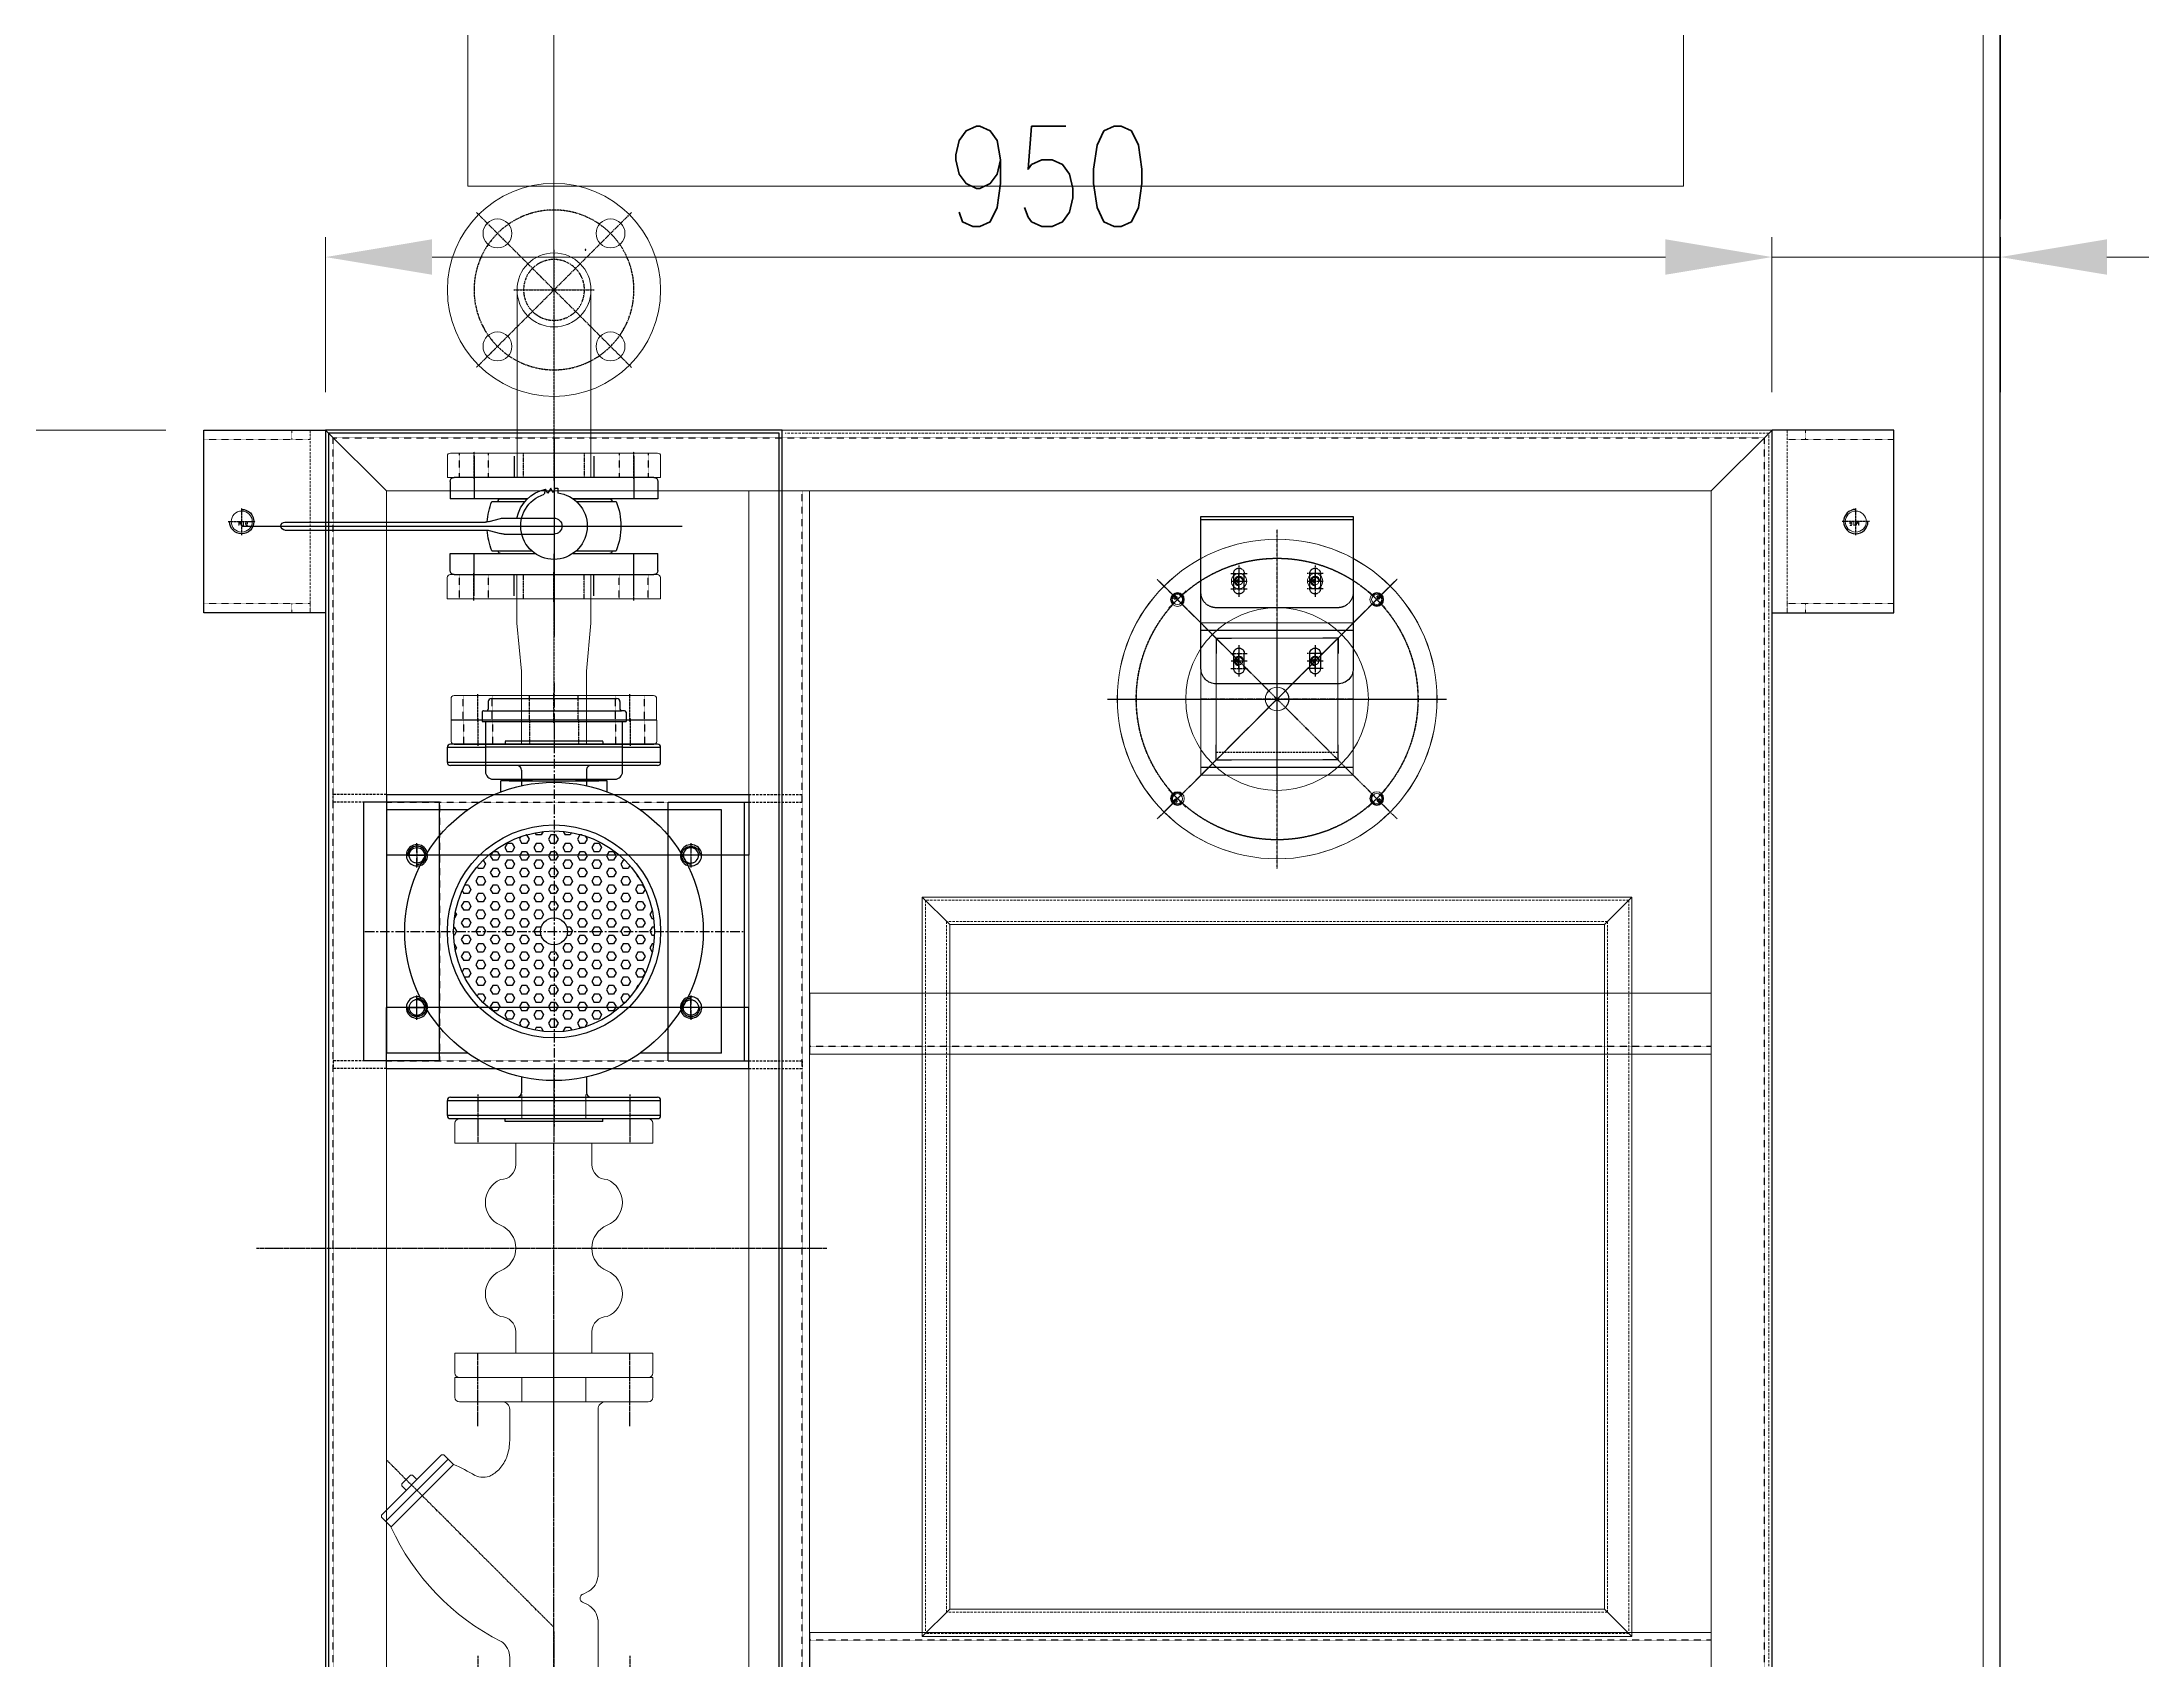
# Model space of a CAD drawing. Header units: millimetres. Extents: x -32759 to 129432, y 390 to 54305.
# Drawn here: x 9178 to 10557, y 27334 to 28397 of the extents above; entities that cross this region are included whole.
import ezdxf

# ---------------------------------------------------------------- set-up
doc = ezdxf.new("R2010")
doc.units = ezdxf.units.MM
for name, pattern in [('AM_ISO09W050', [22.5, 12, -1.5, 3, -1.5, 3, -1.5]), ('CENTER', [2, 1.25, -0.25, 0.25, -0.25]), ('CENTER2', [28.575, 19.05, -3.175, 3.175, -3.175]), ('DASHED', [19.05, 12.7, -6.35]), ('HIDDEN', [0.375, 0.25, -0.125]), ('HIDDEN2', [4.7625, 3.175, -1.5875]), ('PHANTOM', [2.5, 1.25, -0.25, 0.25, -0.25, 0.25, -0.25])]:
    doc.linetypes.add(name, pattern=pattern)
for name, color, linetype in [('01j', 243, 'Continuous'), ('06', 221, 'Continuous'), ('08a', 11, 'Continuous'), ('1', 20, 'Continuous'), ('11', 62, 'Continuous'), ('2', 2, 'DASHED'), ('3', 5, 'Continuous'), ('4', 102, 'Continuous'), ('BOM-UDEF', 3, 'Continuous'), ('CENTER', 1, 'CENTER'), ('CL', 1, 'CENTER'), ('FL', 3, 'Continuous'), ('HL', 2, 'HIDDEN'), ('PL', 5, 'PHANTOM'), ('가상', 6, 'AM_ISO09W050'), ('외형선', 3, 'Continuous')]:
    doc.layers.add(name, color=color, linetype=linetype)
for name, color, linetype, lineweight in [('02 숨은선', 2, 'HIDDEN', 15), ('02 실선', 2, 'Continuous', 25), ('03 중심선', 1, 'CENTER', 25), ('04 실선', 4, 'Continuous', 25), ('1111111', 1, 'Continuous', 25), ('2은선', 2, 'HIDDEN', 18), ('_BODY', 7, 'Continuous', 13)]:
    doc.layers.add(name, color=color, linetype=linetype, lineweight=lineweight)
doc.styles.add('ROAMNS', font='romans.shx', dxfattribs={"width": 0.8, "bigfont": 'whgtxt.shx'})
doc.styles.add('ROMANS', font='romans')
doc.styles.get("Standard").update_dxf_attribs({"font": 'arial.ttf'})
doc.styles.add('한글', font='romans.shx', dxfattribs={"height": 4, "bigfont": 'whgtxt.shx'})
doc.dimstyles.new('20 작은 한덕_도면칫수', dxfattribs={"dimscale": 20, "dimtxt": 3.3, "dimasz": 3.5, "dimexe": 0.65, "dimexo": 1.25, "dimgap": 1, "dimtad": 1, "dimdec": 0, "dimdsep": 46, "dimtxsty": 'ROAMNS', "dimcen": 0, "dimclrd": 7, "dimclre": 7, "dimclrt": 2, "dimadec": 0, "dimazin": 2, "dimtp": 0.1, "dimtm": 0.1, "dimtfac": 0.71, "dimtdec": 0, "dimtmove": 0, "dimatfit": 3, "dimfxl": 1, "dimlwd": -1, "dimlwe": -1, "dimarcsym": 1})

# ---------------------------------------------------------------- blocks, each defined once
blk = doc.blocks.new('asfsffsa')
at = {"ltscale": 0.5}
blk.add_line((419143.3, 273808.5), (421525.3, 273808.5), dxfattribs=at)
blk = doc.blocks.new('rtu43w')
at = {"layer": '08a'}
blk.add_blockref('asfsffsa', (-276000.5, -255207.5), dxfattribs=at)
blk = doc.blocks.new('vbn')
at = {"ltscale": 0.5}
blk.add_circle((491764.7, 300516.7), 5.05, dxfattribs=at)
at = {"layer": 'CL', "ltscale": 0.5}
for p, q in [((491764.7, 300523.7), (491764.7, 300509.7)), ((491757.7, 300516.7), (491771.7, 300516.7))]:
    blk.add_line(p, q, dxfattribs=at)
at = {"layer": 'FL', "color": 1, "ltscale": 0.5}
blk.add_arc((491764.7, 300516.7), 6, 270, 180, dxfattribs=at)
blk = doc.blocks.new('xcxc')
at = {"ltscale": 0.5}
for p, q in [((491810.8, 300503.8), (491760.8, 300503.8)), ((491760.8, 300333.8), (491760.8, 300503.8)), ((491810.8, 300503.8), (491810.8, 300333.8)), ((491810.8, 300333.8), (491760.8, 300333.8))]:
    blk.add_line(p, q, dxfattribs=at)
blk.add_blockref('vbn', (31.1, -47.9))
at = {"extrusion": (0, 0, -1), "zscale": -1, "rotation": 180}
blk.add_blockref('vbn', (-31.1, 600885.5), dxfattribs=at)
blk = doc.blocks.new('asdf')
at = {"ltscale": 0.5}
for p, q in [((500414.8, 300426.1), (500414.8, 300126.1)), ((501614.8, 300426.1), (500414.8, 300426.1)), ((500416.8, 300424.1), (500416.8, 300128.1)), ((501612.8, 300424.1), (500416.8, 300424.1)), ((501612.8, 300128.1), (501612.8, 300424.1)), ((501614.8, 300126.1), (501614.8, 300426.1)), ((500414.8, 300126.1), (501614.8, 300126.1)), ((500416.8, 300128.1), (501612.8, 300128.1))]:
    blk.add_line(p, q, dxfattribs=at)
blk = doc.blocks.new('A$C10E257C3')
blk.add_line((0, 6.3), (13.8, 6.3))
at = {"layer": '1'}
blk.add_line((6.9, 37.3), (6.9, 0), dxfattribs=at)
at = {"layer": '3'}
for p, q in [((0.1, 23.7), (0.5, 33.9)), ((0.5, 33.9), (1.2, 34.7)), ((13.3, 33.9), (0.5, 33.9)), ((12.6, 34.7), (1.2, 34.7)), ((13.3, 33.9), (12.6, 34.7)), ((13.7, 23.7), (13.3, 33.9)), ((0, 22.3), (0.1, 23.7)), ((0, 22.3), (0, 6.3)), ((13.7, 23.7), (0.1, 23.7)), ((13.8, 22.3), (13.7, 23.7)), ((13.8, 22.3), (13.8, 6.3))]:
    blk.add_line(p, q, dxfattribs=at)
at = {"layer": '4'}
for p, q in [((0.9, 23.7), (1.2, 34.7)), ((12.9, 23.7), (12.6, 34.7)), ((0.9, 23.7), (0, 22.3)), ((12.9, 23.7), (13.8, 22.3))]:
    blk.add_line(p, q, dxfattribs=at)
blk = doc.blocks.new('dfghdfghdgfhd')
at = {"color": 1, "linetype": 'CENTER'}
blk.add_line((52273.5, 4627.1), (52281.5, 4627.1), dxfattribs=at)
at = {"color": 2, "linetype": 'HIDDEN'}
for p, q in [((52276.5, 4634.1), (52278.5, 4634.1)), ((52276.5, 4620.1), (52278.5, 4620.1))]:
    blk.add_line(p, q, dxfattribs=at)
blk = doc.blocks.new('xcvbxcvbxcb')
blk.add_blockref('A$C10E257C3', (94741.2, -19939.6))
at = {"rotation": 90}
blk.add_blockref('dfghdfghdgfhd', (99375.2, -72211.7), dxfattribs=at)
at = {"layer": '02 실선', "xscale": -1, "rotation": 90}
blk.add_blockref('xcxc', (395837.5, 471802.6, 5491.4), dxfattribs=at)
at = {"layer": '02 실선', "rotation": 90}
blk.add_blockref('xcxc', (395837.5, -511969, 5491.4), dxfattribs=at)
at = {"layer": '04 실선'}
blk.add_blockref('asdf', (-405866.7, -320359.3), dxfattribs=at)
blk = doc.blocks.new('sdfgsdggfsdg')
at = {"ltscale": 0.5}
for p, q in [((75420.3, -16518.3), (75402.3, -16500.3)), ((75888.3, -16500.3), (75402.3, -16500.3)), ((75870.3, -16518.3), (75888.3, -16500.3)), ((75870.3, -16518.3), (75420.3, -16518.3)), ((75870.3, -16518.3), (75420.3, -16518.3))]:
    blk.add_line(p, q, dxfattribs=at)
at = {"color": 2, "linetype": 'HIDDEN2', "ltscale": 0.5}
for p, q in [((75886.3, -16502.3), (75404.3, -16502.3)), ((75872.3, -16516.3), (75418.3, -16516.3))]:
    blk.add_line(p, q, dxfattribs=at)
blk = doc.blocks.new('sdfgsdgsdfsdgsfsdg')
at = {"ltscale": 0.5}
for p, q in [((75420.3, -16483.3), (75402.3, -16465.3)), ((75402.3, -16931.3), (75402.3, -16465.3)), ((75420.3, -16483.3), (75420.3, -16913.3)), ((75420.3, -16913.3), (75420.3, -16483.3)), ((75420.3, -16913.3), (75402.3, -16931.3))]:
    blk.add_line(p, q, dxfattribs=at)
at = {"color": 2, "linetype": 'HIDDEN2', "ltscale": 0.5}
for p, q in [((75404.3, -16929.3), (75404.3, -16467.3)), ((75418.3, -16915.3), (75418.3, -16481.3))]:
    blk.add_line(p, q, dxfattribs=at)
blk = doc.blocks.new('xcbcxbxc')
at = {"ltscale": 0.5}
for p, q in [((494109.4, 300799.5), (494069.4, 300759.5)), ((495229.4, 300799.5), (494109.4, 300799.5)), ((495229.4, 300799.5), (495269.4, 300759.5)), ((494069.4, 300759.5), (495269.4, 300759.5))]:
    blk.add_line(p, q, dxfattribs=at)
at = {"layer": 'HL', "ltscale": 0.5}
blk.add_line((494074.4, 300764.5), (495264.4, 300764.5), dxfattribs=at)
blk = doc.blocks.new('SDFGSDFGFDGSDD')
at = {"ltscale": 0.5}
for p, q in [((502948, 299874.5), (501828, 299874.5)), ((501828, 299874.5), (501828, 299834.5)), ((502948, 299874.5), (502948, 299834.5)), ((501828, 299834.5), (502948, 299834.5))]:
    blk.add_line(p, q, dxfattribs=at)
at = {"layer": 'HL', "ltscale": 0.5}
blk.add_line((501828, 299839.5), (502948, 299839.5), dxfattribs=at)
blk = doc.blocks.new('ASDFASFDFASFS')
at = {"color": 2, "linetype": 'HIDDEN2', "ltscale": 0.5}
for p, q in [((500881.3, 301067.1), (500846.3, 301067.1, -2347.3)), ((500846.3, 301062.1, -2347.3), (500846.3, 301067.1, -2347.3)), ((500881.3, 301062.1), (500846.3, 301062.1, -2347.3)), ((501119.3, 301067.1), (501154.3, 301067.1, -2347.3)), ((501119.3, 301062.1), (501154.3, 301062.1, -2347.3)), ((501154.3, 301062.1, -2347.3), (501154.3, 301067.1, -2347.3))]:
    blk.add_line(p, q, dxfattribs=at)
at = {"ltscale": 0.5}
for p, q in [((500881.3, 301067.1), (501119.3, 301067.1)), ((500881.3, 301067.1), (500881.3, 301027.1)), ((501119.3, 301067.1), (501119.3, 301027.1)), ((501119.3, 301027.1), (500881.3, 301027.1))]:
    blk.add_line(p, q, dxfattribs=at)
at = {"layer": 'HL', "ltscale": 0.5}
blk.add_line((500881.3, 301062.1), (501119.3, 301062.1), dxfattribs=at)
blk = doc.blocks.new('sdfgsdgfdgd')
at = {"ltscale": 0.5}
blk.add_circle((489855.9, 297052.9), 6.92, dxfattribs=at)
at = {"layer": 'CL', "ltscale": 0.5}
for p, q in [((489855.9, 297061.9), (489855.9, 297043.9)), ((489846.9, 297052.9), (489864.9, 297052.9))]:
    blk.add_line(p, q, dxfattribs=at)
at = {"layer": 'FL', "color": 1, "ltscale": 0.5}
blk.add_arc((489855.9, 297052.9), 8, 270, 180, dxfattribs=at)
at = {"color": 2, "style": '한글'}
blk.add_text('M16', height=2.4, dxfattribs=at).set_placement((489853.5, 297053.1))
blk = doc.blocks.new('sdfgsdfsdgsd')
at = {"color": 2, "linetype": 'HIDDEN2', "ltscale": 0.5}
blk.add_line((490032.2, 296995.1), (490032.2, 297115.1), dxfattribs=at)
at = {"ltscale": 0.5}
blk.add_line((490042.2, 296995.1), (490042.2, 297115.1), dxfattribs=at)
at = {"layer": '외형선'}
for p, q in [((490042.2, 297115.1), (489962.2, 297115.1)), ((489962.2, 297115.1), (489962.2, 296995.1)), ((489962.2, 296995.1), (490042.2, 296995.1))]:
    blk.add_line(p, q, dxfattribs=at)
blk.add_blockref('sdfgsdgfdgd', (131.3, 2.2))
blk = doc.blocks.new('cvbncncvbcn')
at = {"ltscale": 0.5}
for p, q in [((490334.8, 296974.9), (490334.8, 296980.9)), ((490334.8, 296980.9), (490404.8, 296980.9)), ((490334.8, 296974.9), (490404.8, 296974.9)), ((490392.8, 296974.9), (490392.8, 296980.9)), ((490404.8, 296974.9), (490404.8, 296980.9))]:
    blk.add_line(p, q, dxfattribs=at)
blk = doc.blocks.new('ASFDASFDDFAS')
blk.add_blockref('sdfgsdfsdgsd', (21.3, -380.4))
at = {"layer": '2은선', "xscale": -1, "rotation": 180}
blk.add_blockref('cvbncncvbcn', (-351.3, 593709.5), dxfattribs=at)
at = {"layer": '2은선'}
blk.add_blockref('cvbncncvbcn', (-351.3, -360.2), dxfattribs=at)
blk = doc.blocks.new('sdfgdsfgfdgfdsg')
at = {"ltscale": 0.5}
for p, q in [((110706.3, -23131.1), (110706.3, -24081.1)), ((110746.3, -23171.1), (110706.3, -23131.1)), ((110746.3, -24041.1), (110746.3, -23171.1)), ((110746.3, -24041.1), (110706.3, -24081.1))]:
    blk.add_line(p, q, dxfattribs=at)
at = {"layer": 'HL', "ltscale": 0.5}
blk.add_line((110711.3, -23136.1), (110711.3, -24076.1), dxfattribs=at)
blk = doc.blocks.new('sdfgdsggfds')
at = {"ltscale": 0.5}
for p, q in [((111076.3, -23449.1), (111076.3, -24041.1)), ((111116.3, -23449.1), (111076.3, -23449.1)), ((111116.3, -24041.1), (111116.3, -23449.1)), ((111116.3, -24041.1), (111076.3, -24041.1))]:
    blk.add_line(p, q, dxfattribs=at)
at = {"layer": 'HL', "ltscale": 0.5}
blk.add_line((111111.3, -24041.1), (111111.3, -23449.1), dxfattribs=at)
blk = doc.blocks.new('xcvbxcbvcbcxvb')
for p, rotation in [((-185908.3, 466932.5), 270), ((408520.9, -514144.6), 90)]:
    blk.add_blockref('ASFDASFDDFAS', p, dxfattribs=dict(rotation=rotation))
at = {"xscale": -1}
for name, p, rotation in [('ASFDASFDDFAS', (408520.9, 466932.5), 90), ('xcbcxbxc', (-383363.1, 277628.5), 180), ('ASFDASFDDFAS', (-185908.3, -514144.6), 270)]:
    blk.add_blockref(name, p, dxfattribs=dict(at, rotation=rotation))
for name, p in [('sdfgdsfgfdgfdsg', (0, 0)), ('SDFGSDFGFDGSDD', (-391081.7, -323283.5)), ('sdfgdsggfds', (0, 0)), ('xcbcxbxc', (-383363.1, -324840.6))]:
    blk.add_blockref(name, p)
for name in ['sdfgdsfgfdgfdsg', 'sdfgdsggfds']:
    blk.add_blockref(name, (222612.6, 0), dxfattribs=at)
at = {"layer": '01j', "xscale": -1, "rotation": 90}
for p in [(412054, 477710.2, 5853), (412554, 477710.2, 5853)]:
    blk.add_blockref('ASDFASFDFASFS', p, dxfattribs=at)
at = {"layer": '01j', "rotation": 270}
blk.add_blockref('ASDFASFDFASFS', (-189400.2, 477710.2, 5491.4), dxfattribs=at)
blk = doc.blocks.new('ORDERNO')
at = {"color": 3}
blk.add_attdef('ORDER', (0, 0), '', height=5, dxfattribs=at)
blk = doc.blocks.new('lyk-2480')
blk.add_circle((1114240.8, 10046), 3.32)
at = {"layer": '03 중심선'}
for p, q in [((1114233, 10046), (1114248.7, 10046)), ((1114240.8, 10053.8), (1114240.8, 10038.1))]:
    blk.add_line(p, q, dxfattribs=at)
at = {"layer": '1111111'}
blk.add_arc((1114240.8, 10046), 4, 270, 180, dxfattribs=at)
at = {"color": 2}
ref = blk.add_blockref('ORDERNO', (1114239.4, 10047), dxfattribs=dict(at, xscale=0.5, yscale=0.5, zscale=0.5))
ref.add_attrib('ORDER', 'M8', (1114239.4, 10047), dxfattribs={"color": 0, "height": 1.5, "style": 'ROMANS', "width": 0.8})
blk = doc.blocks.new('sdhfgdhdfhfdhdgf')
at = {"ltscale": 2}
blk.add_circle((102632.4, -49132.2), 105, dxfattribs=at)
for centre, radius in [((102632.4, -49132.2), 60), ((102709.9, -49107.2), 5), ((102709.9, -49157.2), 5)]:
    blk.add_circle(centre, radius)
at = {"layer": '03 중심선', "ltscale": 0.25}
for p, q in [((102632.4, -49020.8), (102632.4, -49243.6)), ((102553.6, -49211), (102711.1, -49053.4)), ((102553.6, -49053.4), (102711.1, -49211)), ((102521, -49132.2), (102743.8, -49132.2))]:
    blk.add_line(p, q, dxfattribs=at)
blk.add_circle((102632.4, -49132.2), 92.5, dxfattribs=at)
for p, rotation in [((-678216.7, -844057.6), 45), ((-692293, 731716.9), 315), ((897557.8, -829981.3), 135), ((883481.5, 745793.2), 225)]:
    blk.add_blockref('lyk-2480', p, dxfattribs=dict(rotation=rotation))
blk = doc.blocks.new('A$C1DC43F36')
for p, q in [((40, 78.5), (30, 78.5)), ((30, 71.5), (40, 71.5)), ((30, 28.5), (40, 28.5)), ((40, 21.5), (30, 21.5))]:
    blk.add_line(p, q)
blk.add_lwpolyline([(30, 0), (130, 0), (130, 100), (30, 100, 0.414214), (20, 90), (20, 10, 0.414214)], format="xyb", close=True)
for centre, start, end in [((30, 75), 89.2978, 270), ((40, 75), 270, 90.003), ((30, 25), 90, 270.7022), ((40, 25), 269.997, 90)]:
    blk.add_arc(centre, 3.5, start, end)
at = {"layer": '03 중심선'}
for p, q in [((45.3, 75), (24.7, 75)), ((30, 80.3), (30, 69.7)), ((40, 80.3), (40, 69.7)), ((30, 19.7), (30, 30.3)), ((40, 19.7), (40, 30.3)), ((45.3, 25), (24.7, 25))]:
    blk.add_line(p, q, dxfattribs=at)
at = {"layer": 'HL'}
blk.add_line((128, 0), (128, 100), dxfattribs=at)
blk = doc.blocks.new('A$C57446462')
at = {"layer": '03 중심선'}
for p, q in [((77.8, 75), (57.2, 75)), ((62.5, 80.3), (62.5, 69.7)), ((72.5, 80.3), (72.5, 69.7)), ((62.5, 19.7), (62.5, 30.3)), ((72.5, 19.7), (72.5, 30.3)), ((77.8, 25), (57.2, 25))]:
    blk.add_line(p, q, dxfattribs=at)
at = {"layer": 'HL'}
for p, q in [((108, 0), (108, 100)), ((72.5, 78.5), (62.5, 78.5)), ((62.5, 71.5), (72.5, 71.5)), ((62.5, 28.5), (72.5, 28.5)), ((72.5, 21.5), (62.5, 21.5))]:
    blk.add_line(p, q, dxfattribs=at)
blk.add_lwpolyline([(60, 0), (110, 0), (110, 100), (60, 100, 0.414214), (50, 90), (50, 10, 0.414214)], format="xyb", close=True, dxfattribs=at)
for centre, start, end in [((62.5, 75), 89.2978, 270), ((72.5, 75), 270, 90.003), ((62.5, 25), 90, 270.7022), ((72.5, 25), 269.997, 90)]:
    blk.add_arc(centre, 3.5, start, end, dxfattribs=at)
blk.add_blockref('A$C1DC43F36', (-20, 0))
blk = doc.blocks.new('lyk-2481')
blk.add_circle((1114232, 10051.3), 2.46)
at = {"layer": '03 중심선'}
for p, q in [((1114232, 10056.5), (1114232, 10046)), ((1114226.7, 10051.3), (1114237.3, 10051.3))]:
    blk.add_line(p, q, dxfattribs=at)
at = {"layer": '1111111'}
blk.add_arc((1114232, 10051.3), 3, 270, 180, dxfattribs=at)
at = {"color": 2}
ref = blk.add_blockref('ORDERNO', (1114230.6, 10051.6), dxfattribs=dict(at, xscale=0.5, yscale=0.5, zscale=0.5))
ref.add_attrib('ORDER', 'M6', (1114230.6, 10051.6), dxfattribs={"color": 0, "height": 1.5, "style": 'ROMANS', "width": 0.8})
blk = doc.blocks.new('asfdsaffsda')
for p, q in [((519109.8, 283041.8), (519029.8, 283041.8)), ((519029.8, 283041.8), (519029.8, 282961.8)), ((519109.8, 282961.8), (519109.8, 283041.8)), ((519029.8, 282961.8), (519109.8, 282961.8))]:
    blk.add_line(p, q)
at = {"color": 1, "linetype": 'CENTER2'}
blk.add_line((519018.8, 283001.8), (519040.8, 283001.8), dxfattribs=at)
blk.add_circle((519069.8, 283001.8), 7.75)
at = {"layer": '03 중심선', "ltscale": 3}
for p, q in [((519069.8, 283041.8), (519069.8, 282961.8)), ((519029.8, 283001.8), (519109.8, 283001.8))]:
    blk.add_line(p, q, dxfattribs=at)
at = {"layer": 'HL', "ltscale": 5}
blk.add_line((519034.8, 283041.8), (519034.8, 282961.8), dxfattribs=at)
for p in [(-595137.2, 272975.5), (-595137.2, 272925.5)]:
    blk.add_blockref('lyk-2481', p)
blk = doc.blocks.new('sdfgsdgdssdg')
at = {"ltscale": 2}
blk.add_circle((102632.4, -48485.5), 105, dxfattribs=at)
for centre, radius in [((102567, -48420), 4.5), ((102697.8, -48420), 4.5), ((102632.4, -48485.5), 7.75), ((102567, -48550.9), 4.5), ((102697.8, -48550.9), 4.5)]:
    blk.add_circle(centre, radius)
at = {"layer": '03 중심선', "ltscale": 0.25}
for p, q in [((102632.4, -48374.1), (102632.4, -48596.8)), ((102553.6, -48564.2), (102711.1, -48406.7)), ((102553.6, -48406.7), (102711.1, -48564.2))]:
    blk.add_line(p, q, dxfattribs=at)
blk.add_circle((102632.4, -48485.5), 92.5, dxfattribs=at)
at = {"layer": '가상'}
for p, q in [((102592.4, -48445.5), (102602.4, -48445.5)), ((102592.4, -48445.5), (102592.4, -48455.5)), ((102672.4, -48445.5), (102662.4, -48445.5)), ((102672.4, -48445.5), (102672.4, -48455.5)), ((102592.4, -48525.5), (102592.4, -48515.5)), ((102672.4, -48525.5), (102672.4, -48515.5)), ((102592.4, -48525.5), (102602.4, -48525.5)), ((102672.4, -48525.5), (102662.4, -48525.5))]:
    blk.add_line(p, q, dxfattribs=at)
for name, p in [('asfdsaffsda', (-416437.4, -331487.2)), ('lyk-2481', (-1011522.1, -58511.7)), ('lyk-2481', (-1011522.1, -58561.7))]:
    blk.add_blockref(name, p)
blk = doc.blocks.new('sdfgsdfggfsds')
for p, q in [((101052.6, -51060.9), (101152.6, -51060.9)), ((101052.6, -51160.9), (101052.6, -51060.9)), ((101152.6, -51060.9), (101152.6, -51160.9)), ((101152.6, -51160.9), (101052.6, -51160.9))]:
    blk.add_line(p, q)
at = {"color": 1, "linetype": 'CENTER2'}
blk.add_line((101041.6, -51110.9), (101063.6, -51110.9), dxfattribs=at)
blk.add_circle((101102.6, -51110.9), 7.75)
at = {"layer": '03 중심선', "ltscale": 3}
for p, q in [((101102.6, -51160.9), (101102.6, -51060.9)), ((101052.6, -51110.9), (101152.6, -51110.9))]:
    blk.add_line(p, q, dxfattribs=at)
at = {"layer": 'HL'}
for p, q in [((101057.6, -51160.9), (101057.6, -51060.9)), ((101147.6, -51160.9), (101147.6, -51060.9))]:
    blk.add_line(p, q, dxfattribs=at)
for name, p in [('sdhfgdhdfhfdhdgf', (-1529.8, -1978.7)), ('sdfgsdgdssdg', (-1529.8, -2625.5))]:
    blk.add_blockref(name, p)
at = {"layer": '11', "extrusion": (0, 0, -1), "zscale": -1, "rotation": 180}
blk.add_blockref('A$C57446462', (-101112.6, -51060.9), dxfattribs=at)
blk = doc.blocks.new('747 3HP TOP')
at = {"layer": '1'}
h = blk.add_hatch(dxfattribs=at)
h.set_pattern_fill('HEX', color=256, style=0)
h.paths.add_polyline_path([(5285.2, 19853.7, 0.414214), (5219.2, 19787.7), (5276.3, 19787.7, -0.414214), (5285.2, 19796.6)])
h.paths.add_polyline_path([(5285.2, 19853.7), (5285.2, 19796.6, -0.414214), (5294, 19787.7), (5351.2, 19787.7, 0.414214)])
h.paths.add_polyline_path([(5351.2, 19787.7), (5294, 19787.7, -0.414214), (5285.2, 19778.8), (5285.2, 19721.7, 0.414214)])
h.paths.add_polyline_path([(5285.2, 19778.8, -0.414214), (5276.3, 19787.7), (5219.2, 19787.7, 0.414214), (5285.2, 19721.7)])
for p, q in [((5250.2, 19696.2), (5250.2, 19688.7)), ((5320.2, 19696.2), (5320.2, 19688.7)), ((5240.2, 19682.7), (5240.2, 19649.7)), ((5255.7, 19687.7), (5245.2, 19687.7)), ((5250.2, 19688.7), (5271.1, 19688.7)), ((5255.2, 19688.7), (5271.1, 19688.7)), ((5255.2, 19688.7), (5271.1, 19688.7)), ((5314.7, 19688.7), (5255.7, 19688.7)), ((5255.7, 19687.7), (5255.7, 19688.7)), ((5314.7, 19687.7), (5255.7, 19687.7)), ((5299.3, 19688.7), (5315.2, 19688.7)), ((5299.3, 19688.7), (5320.2, 19688.7)), ((5299.3, 19688.7), (5315.2, 19688.7)), ((5314.7, 19687.7), (5314.7, 19688.7)), ((5325.2, 19687.7), (5314.7, 19687.7)), ((5330.2, 19649.7), (5330.2, 19682.7)), ((5332.4, 19649.7), (5237.9, 19649.7)), ((5237.9, 19643.7), (5237.9, 19649.7)), ((5238.9, 19642.7), (5240.9, 19642.7)), ((5329.4, 19642.7), (5240.9, 19642.7)), ((5241.9, 19636.7), (5241.9, 19641.7)), ((5328.4, 19636.7), (5328.4, 19641.7)), ((5331.4, 19642.7), (5329.4, 19642.7)), ((5332.4, 19643.7), (5332.4, 19649.7)), ((5326.4, 19634.7), (5243.9, 19634.7))]:
    blk.add_line(p, q, dxfattribs=at)
for radius in [98, 70, 66, 8.86]:
    blk.add_circle((5285.2, 19787.7), radius, dxfattribs=at)
for centre, radius, start, end in [((5245.2, 19682.7), 5, 90, 180), ((5325.2, 19682.7), 5, 0, 90), ((5238.9, 19643.7), 1, 180, 270), ((5240.9, 19641.7), 1, 0, 90), ((5329.4, 19641.7), 1, 90, 180), ((5331.4, 19643.7), 1, 270, 0), ((5243.9, 19636.7), 2, 180, 270), ((5326.4, 19636.7), 2, 270, 0)]:
    blk.add_arc(centre, radius, start, end, dxfattribs=at)
blk = doc.blocks.new('A$C25B8554D')
at = {"layer": '1'}
for p, q in [((54.2, 284.3), (54.2, 274.3)), ((54.2, 284.3), (194.2, 284.3)), ((192.2, 286.3), (56.2, 286.3)), ((92.2, 288.3), (156.2, 288.3)), ((92.2, 288.3), (92.2, 286.3)), ((156.2, 288.3), (156.2, 286.3)), ((194.2, 284.3), (194.2, 274.3)), ((194.2, 274.3), (54.2, 274.3)), ((192.2, 272.3), (56.2, 272.3)), ((102.9, 259), (102.9, 269.3)), ((145.6, 259), (145.6, 269.3)), ((14.2, 243.3), (67.6, 243.3)), ((14.2, 243.3), (14.2, 83.3)), ((180.8, 243.3), (234.2, 243.3)), ((234.2, 83.3), (234.2, 243.3)), ((14.2, 83.3), (67.6, 83.3)), ((180.8, 83.3), (234.2, 83.3)), ((54.2, 52.3), (54.2, 42.3)), ((54.2, 52.3), (79.5, 52.3)), ((79.5, 42.3), (54.2, 42.3)), ((56.2, 54.3), (79.5, 54.3)), ((169.5, 54.3), (192.2, 54.3)), ((169.5, 52.3), (194.2, 52.3)), ((194.2, 42.3), (169.5, 42.3)), ((194.2, 52.3), (194.2, 42.3)), ((56.2, 40.3), (79.5, 40.3)), ((169.5, 40.3), (192.2, 40.3))]:
    blk.add_line(p, q, dxfattribs=at)
for centre, radius, start, end in [((56.2, 284.3), 2, 90, 180), ((192.2, 284.3), 2, 0, 90), ((56.2, 274.3), 2, 180, 270), ((99.9, 269.3), 3, 0, 90), ((148.6, 269.3), 3, 90, 180), ((192.2, 274.3), 2, 270, 0), ((34.2, 213.3), 7, 14.4769, 287.4139), ((214.2, 213.3), 7, 252.5861, 165.5231), ((34.2, 113.3), 7, 72.5861, 345.5231), ((214.2, 113.3), 7, 194.4769, 107.4139), ((56.2, 52.3), 2, 90, 180), ((56.2, 42.3), 2, 180, 270), ((192.2, 52.3), 2, 0, 90), ((192.2, 42.3), 2, 270, 0)]:
    blk.add_arc(centre, radius, start, end, dxfattribs=at)
at = {"layer": '2', "color": 1, "linetype": 'CENTER', "ltscale": 5}
for p, q in [((124.2, 0), (124.2, 291.5)), ((34.2, 221.4), (34.2, 205.3)), ((214.2, 221.4), (214.2, 205.3)), ((26.2, 213.3), (42.3, 213.3)), ((206.2, 213.3), (222.3, 213.3)), ((248.4, 163.3), (0, 163.3)), ((26.2, 113.3), (42.3, 113.3)), ((34.2, 121.4), (34.2, 105.3)), ((206.2, 113.3), (222.3, 113.3)), ((214.2, 121.4), (214.2, 105.3))]:
    blk.add_line(p, q, dxfattribs=at)
at = {"layer": '3'}
for p, q in [((102.9, 57.3), (102.9, 67.7)), ((145.6, 57.3), (145.6, 67.7)), ((79.5, 54.3), (169.5, 54.3)), ((79.5, 52.3), (169.5, 52.3)), ((79.5, 42.3), (169.5, 42.3)), ((79.5, 40.3), (169.5, 40.3)), ((92.2, 38.4), (92.2, 40.4)), ((92.2, 38.3), (156.2, 38.3)), ((156.2, 38.4), (156.2, 40.4))]:
    blk.add_line(p, q, dxfattribs=at)
for centre, radius, start, end in [((34.2, 213.3), 7, 287.4139, 14.4769), ((214.2, 213.3), 7, 165.5231, 252.5861), ((34.2, 113.3), 7, 345.5231, 72.5861), ((214.2, 113.3), 7, 107.4139, 194.4769), ((99.9, 57.3), 3, 270, 0), ((148.6, 57.3), 3, 180, 270)]:
    blk.add_arc(centre, radius, start, end, dxfattribs=at)
at = {"layer": '1'}
blk.add_blockref('747 3HP TOP', (-5161, -19624.4), dxfattribs=at)
blk = doc.blocks.new('CI-F32S')
for p, q in [((13, 65), (0, 65)), ((0, 65), (0, -65)), ((16, 62), (16, -34)), ((199, -34), (199, 62)), ((215, 65), (202, 65)), ((215, -65), (215, 65)), ((21, 29), (55.8, 29)), ((31, 29), (46.5, 29)), ((84, 29), (194, 29)), ((67.3, 18.9), (65.3, 23)), ((72.5, 18.9), (74.5, 23)), ((16, -34), (16, -62)), ((21, -29), (31, -29)), ((173.5, -29), (194, -29)), ((199, -62), (199, -34)), ((0, -65), (13, -65)), ((116.9, -106.9), (157.9, -65.9)), ((157.9, -65.9), (164.2, -72.3)), ((202, -65), (215, -65)), ((120.4, -110.5), (161.4, -69.5)), ((124.6, -113.3), (164.2, -73.7)), ((164.2, -72.3), (164.2, -73.7)), ((145.1, -99.9), (150.8, -94.2)), ((148, -90), (150.8, -92.8)), ((150.8, -92.8), (150.8, -94.2)), ((116.9, -106.9), (123.2, -113.3)), ((140.9, -97), (143.7, -99.9)), ((143.7, -99.9), (145.1, -99.9)), ((123.2, -113.3), (124.6, -113.3))]:
    blk.add_line(p, q)
blk.add_lwpolyline([(173.5, -29, 0.079365), (163.8, -30.6, 0.08841), (156, -34.8, 0.105167), (150.5, -41.4, 0.020221), (149.9, -42.5, 0.121124)], format="xyb")
for centre, radius, start, end in [((13, 62), 3, 0, 90), ((202, 62), 3, 90, 180), ((21, 34), 5, 180, 270), ((54.5, 16.5), 12.5, 31.2177, 84.3169), ((85.3, 16.5), 12.5, 95.6831, 148.7823), ((194, 34), 5, 270, 0), ((69.9, 20.1), 2.89, 204.1228, 335.8772), ((21, -34), 5, 90, 180), ((31, -41.9), 12.9, 35.2952, 90.0763), ((181.6, 35.7), 156.7, 206.6184, 245.595), ((194, -34), 5, 0, 90), ((161.5, -46.4), 12.1, 161.4563, 212.9327), ((15.2, -130.6), 156.7, 24.405, 30.1826), ((13, -62), 3, 270, 0), ((202, -62), 3, 180, 270)]:
    blk.add_arc(centre, radius, start, end)
at = {"layer": 'CENTER'}
for p, q in [((32, 50), (0, 50)), ((183, 50), (215, 50)), ((-24.8, 0), (242.9, 0)), ((48, 0), (0, 0)), ((50.9, 0), (160.3, -109.4)), ((167, 0), (215, 0)), ((32, -50), (0, -50)), ((183, -50), (215, -50))]:
    blk.add_line(p, q, dxfattribs=at)
blk = doc.blocks.new('FRP-32')
for p, q in [((0, -62), (0, 62)), ((16, 65), (3, 65)), ((16, -65), (16, 65)), ((154, 65), (167, 65)), ((154, -65), (154, 65)), ((170, -62), (170, 62)), ((-16, 21), (0, 21)), ((16, 25), (30, 25)), ((140, 25), (154, 25)), ((186, 21), (170, 21)), ((-16, -21), (0, -21)), ((16, -25), (30, -25)), ((140, -25), (154, -25)), ((186, -21), (170, -21)), ((3, -65), (16, -65)), ((167, -65), (154, -65))]:
    blk.add_line(p, q)
for centre, radius, start, end in [((3, 62), 3, 90, 180), ((167, 62), 3, 0, 90), ((55, 28.75), 16.25, 22.61986, 157.38014), ((115, 28.75), 16.25, 22.61986, 157.38014), ((30, 35), 10, 270, 0), ((85, 41.25), 16.25, 202.61986, 337.38014), ((140, 35), 10, 180, 270), ((30, -35), 10, 0, 90), ((85, -41.25), 16.25, 22.61986, 157.38014), ((140, -35), 10, 90, 180), ((55, -28.75), 16.25, 202.61986, 337.38014), ((115, -28.75), 16.25, 202.61986, 337.38014), ((3, -62), 3, 180, 270), ((167, -62), 3, 270, 0)]:
    blk.add_arc(centre, radius, start, end)
at = {"layer": 'CENTER'}
for p, q in [((85, 195.21), (85, -179.4)), ((-16, 50), (16, 50)), ((186, 50), (154, 50)), ((-32, 0), (16, 0)), ((16, 0), (154, 0)), ((202, 0), (154, 0)), ((-16, -50), (16, -50)), ((186, -50), (154, -50))]:
    blk.add_line(p, q, dxfattribs=at)
blk = doc.blocks.new('A$C63697C70')
at = {"ltscale": 0.5}
for p, q in [((2, 135), (2, 0)), ((16, 135), (2, 135)), ((18, 2), (18, 133)), ((2, 88.9), (18, 88.9)), ((2, 46.2), (18, 46.2)), ((2, 0), (16, 0))]:
    blk.add_line(p, q, dxfattribs=at)
for centre, start, end in [((16, 133), 0, 90), ((16, 2), 270, 0)]:
    blk.add_arc(centre, 2, start, end, dxfattribs=at)
at = {"layer": 'CL', "ltscale": 0.5}
for p, q in [((1, 117.5), (19, 117.5)), ((0, 67.5), (20, 67.5)), ((1, 17.5), (19, 17.5))]:
    blk.add_line(p, q, dxfattribs=at)
at = {"layer": 'HL', "ltscale": 0.5}
for p, q in [((2, 127), (18, 127)), ((2, 108), (18, 108)), ((2, 27), (18, 27)), ((2, 8), (18, 8))]:
    blk.add_line(p, q, dxfattribs=at)
at = {"layer": 'PL', "ltscale": 0.5}
for p, q in [((2, 83.5), (18, 83.5)), ((2, 51.5), (18, 51.5))]:
    blk.add_line(p, q, dxfattribs=at)
blk = doc.blocks.new('A$C01775BC6')
at = {"ltscale": 0.5}
for p, q in [((2, 48.6), (17.9, 48.6)), ((2, 0), (2, 48.6)), ((17.9, 48.6), (49.6, 45.6)), ((49.6, 45.6), (65.5, 45.6)), ((65.5, 45.6), (65.5, 2.9)), ((49.6, 2.9), (17.9, 0)), ((65.5, 2.9), (49.6, 2.9)), ((17.9, 0), (2, 0))]:
    blk.add_line(p, q, dxfattribs=at)
at = {"layer": 'CL', "ltscale": 0.5}
blk.add_line((0, 24.3), (67.5, 24.3), dxfattribs=at)
blk = doc.blocks.new('A$C351C1466')
at = {"ltscale": 0.5}
for p, q in [((2, 140), (2, 0)), ((16, 140), (2, 140)), ((18, 2), (18, 138)), ((2, 94.3), (18, 94.3)), ((2, 45.7), (18, 45.7)), ((2, 0), (16, 0))]:
    blk.add_line(p, q, dxfattribs=at)
for centre, start, end in [((16, 138), 0, 90), ((16, 2), 270, 0)]:
    blk.add_arc(centre, 2, start, end, dxfattribs=at)
at = {"layer": 'CL', "ltscale": 0.5}
for p, q in [((1, 122.5), (19, 122.5)), ((0, 70), (20, 70)), ((1, 17.5), (19, 17.5))]:
    blk.add_line(p, q, dxfattribs=at)
at = {"layer": 'HL', "ltscale": 0.5}
for p, q in [((2, 132), (18, 132)), ((2, 113), (18, 113)), ((2, 27), (18, 27)), ((2, 8), (18, 8))]:
    blk.add_line(p, q, dxfattribs=at)
at = {"layer": 'PL', "ltscale": 0.5}
for p, q in [((2, 90), (18, 90)), ((2, 50), (18, 50))]:
    blk.add_line(p, q, dxfattribs=at)
blk = doc.blocks.new('SDFGSDFGSDFG')
at = {"ltscale": 0.5, "xscale": -1, "rotation": 180}
blk.add_blockref('A$C63697C70', (335519, 36898.1), dxfattribs=at)
at = {"ltscale": 0.5}
blk.add_blockref('A$C351C1466', (335598.5, 36760.6), dxfattribs=at)
at = {"ltscale": 0.5, "xscale": -1}
blk.add_blockref('A$C01775BC6', (335602.5, 36806.3), dxfattribs=at)
blk = doc.blocks.new('BL-50P')
for p, q in [((33.5, 202), (33.5, 51.3)), ((39.5, 202), (39.5, 51.3)), ((0, -75), (0, 75)), ((3, 78), (16, 78)), ((16, 19.8), (16, 78)), ((70, 78), (57, 78)), ((57, 78), (57, 14.3)), ((73, 75), (73, -75)), ((33.2, 48.7), (30.8, 40.1)), ((39.8, 48.7), (42.2, 40.1)), ((16, 40.1), (16, 19.8)), ((18, 46.7), (18, 21.7)), ((30.5, 37.5), (30.5, 0)), ((42.5, 37.5), (42.5, 0)), ((55, 46.7), (55, 16.8)), ((57, 40.1), (57, 14.3)), ((-16, 30), (0, 30)), ((89, 30), (73, 30)), ((8, -0.7), (11.5, 0.7)), ((8.1, 2.4), (11.9, 4.6)), ((11.5, 0.7), (8.1, 2.4)), ((8.7, 6.4), (12.6, 7.4)), ((11.9, 4.6), (8.7, 6.4)), ((8.1, -2.9), (11.7, -2.9)), ((16, -78), (16, -14.3)), ((16, -14.3), (16, -41.5)), ((57, -14.3), (57, -78)), ((57, -14.3), (57, -42)), ((-16, -30), (0, -30)), ((18, -16.8), (18, -46.7)), ((55, -16.8), (55, -46.7)), ((89, -30), (73, -30)), ((18, -43.5), (18, -43.5)), ((55, -43.5), (55.5, -43.5)), ((3, -78), (16, -78)), ((70, -78), (57, -78))]:
    blk.add_line(p, q)
for centre, radius, start, end in [((36.5, 202), 3, 0, 180), ((3, 75), 3, 90, 180), ((70, 75), 3, 0, 90), ((36.5, 0), 50.2, 93.5055, 111.6124), ((23.5, 51.3), 10, 344.9149, 0), ((49.5, 51.3), 10, 180, 195.0851), ((36.5, 0), 50.2, 68.3876, 86.4945), ((18, 40.1), 2, 90, 180), ((40.5, 37.5), 10, 164.9149, 180), ((32.5, 37.5), 10, 0, 15.0851), ((55, 40.1), 2, 0, 90), ((36.5, 0), 28.5, 102.1532, 166.9419), ((36.5, 0), 25, 186.6152, 162.7268), ((36.5, 0), 6, 180, 0), ((36.5, 0), 28.5, 181.4361, 185.7998), ((18, -41.5), 2, 180, 270), ((36.5, 0), 50.2, 248.3876, 291.6124), ((55.5, -42), 1.5, 270, 0), ((3, -75), 3, 180, 270), ((70, -75), 3, 270, 0)]:
    blk.add_arc(centre, radius, start, end)
at = {"layer": 'CENTER'}
for p, q in [((36.5, 234.4), (36.5, -96.3)), ((-16, 60), (16, 60)), ((89, 60), (57, 60)), ((-29.9, 0), (119.7, 0)), ((-28, 0), (16, 0)), ((105, 0), (57, 0)), ((-16, -60), (16, -60)), ((89, -60), (57, -60))]:
    blk.add_line(p, q, dxfattribs=at)
blk = doc.blocks.new('HS_BOM', base_point=(-3113.6, 16316.3))
at = {"layer": 'BOM-UDEF'}
blk.add_circle((-3113.6, 16316.3), 0.25, dxfattribs=at)
blk = doc.blocks.new('A$C51087CD1')
at = {"ltscale": 0.5}
for centre, radius in [((72, 72), 70), ((72, 124.5), 9.5), ((72, 72), 24.3), ((19.5, 72), 9.5), ((124.5, 72), 9.5), ((72, 19.5), 9.5)]:
    blk.add_circle(centre, radius, dxfattribs=at)
at = {"layer": 'CL', "ltscale": 0.5}
for p, q in [((72, 144), (72, 0)), ((0, 72), (144, 72))]:
    blk.add_line(p, q, dxfattribs=at)
blk.add_circle((72, 72), 52.5, dxfattribs=at)
at = {"layer": 'PL', "ltscale": 0.5}
blk.add_circle((72, 72), 20, dxfattribs=at)
at = {"layer": 'BOM-UDEF', "ltscale": 0.5}
blk.add_blockref('HS_BOM', (76, 105.3), dxfattribs=at)
blk = doc.blocks.new('QWERRQRWQE')
at = {"ltscale": 0.5}
for p, q in [((132358.5, 15044.7), (132358.5, 15151.9)), ((132407.1, 15151.9), (132407.1, 15044.7)), ((133182.7, 15059.8), (132532.7, 15059.8)), ((133182.7, 13859.8), (133182.7, 15059.8)), ((132407.1, 15044.7), (132358.5, 15044.7))]:
    blk.add_line(p, q, dxfattribs=at)
at = {"color": 2, "linetype": 'HIDDEN2', "ltscale": 0.5}
for p, q in [((133180.7, 15057.8), (132534.7, 15057.8)), ((133180.7, 13861.8), (133180.7, 15057.8))]:
    blk.add_line(p, q, dxfattribs=at)
at = {"ltscale": 0.5}
for start, end in [(0, 180), (180, 0)]:
    blk.add_arc((132382.8, 15151.9), 24.3, start, end, dxfattribs=at)
at = {"layer": 'CL', "ltscale": 0.5}
for p, q in [((132382.8, 15042.7), (132382.8, 15178.2)), ((132356.5, 15151.9), (132409.1, 15151.9))]:
    blk.add_line(p, q, dxfattribs=at)
at = {"ltscale": 0.5, "xscale": -1, "rotation": 314.9999999994746}
blk.add_blockref('A$C51087CD1', (132382.8, 15050.1), dxfattribs=at)
at = {"rotation": 90}
for name, p in [('xcvbxcbvcbcxvb', (109101.7, -96846.5)), ('xcvbxcvbxcb', (112299.5, -80688.3)), ('sdfgsdfggfsds', (81746.8, -86219.5)), ('SDFGSDFGSDFG', (169213.3, -320651.6)), ('sdfgsdggfsdg', (116124.4, -61135.3)), ('FRP-32', (132382.7, 14437.3, 5491.4)), ('sdfgsdgsdfsdgsfsdg', (116159.4, -61135.3))]:
    blk.add_blockref(name, p, dxfattribs=at)
at = {"ltscale": 0.5}
for name, p, rotation in [('A$C351C1466', (132452.8, 15026.7), 90), ('A$C63697C70', (132315.3, 14871.3), 270)]:
    blk.add_blockref(name, p, dxfattribs=dict(at, rotation=rotation))
at = {"color": 6, "ltscale": 0.5, "rotation": 180}
blk.add_blockref('A$C25B8554D', (132507, 14893.7, 5491.4), dxfattribs=at)
at = {"xscale": -1}
for name, p, rotation in [('sdfgsdgsdfsdgsfsdg', (116159.4, 90155.3), 90), ('sdfgsdggfsdg', (149591.1, -61135.3), 270), ('CI-F32S', (132382.7, 14222.3, 5491.4), 270)]:
    blk.add_blockref(name, p, dxfattribs=dict(at, rotation=rotation))
at = {"layer": '02 숨은선', "xscale": -1, "rotation": 180}
blk.add_blockref('xcxc', (-359503, 315149.2, 5491.4), dxfattribs=at)
at = {"layer": '02 숨은선', "rotation": 180}
blk.add_blockref('xcxc', (624268.5, 315149.2, 5491.4), dxfattribs=at)
at = {"layer": '06', "xscale": -0.875, "yscale": 0.875, "zscale": 0.875, "rotation": 90}
blk.add_blockref('BL-50P', (132382.8, 15028.7), dxfattribs=at)
blk = doc.blocks.new('*D1506')
at = {"color": 7, "linetype": 'ByBlock', "transparency": 16777216}
for p, q in [((258658.3, 140886.8), (258658.3, 140988.5)), ((258808.3, 140886.8), (258808.3, 140988.5)), ((258588.3, 140975.5), (258518.3, 140975.5)), ((258658.3, 140975.5), (258808.3, 140975.5)), ((258878.3, 140975.5), (259116.5, 140975.5))]:
    blk.add_line(p, q, dxfattribs=at)
at = {"color": 7, "transparency": 16777216}
for points in [[(258588.3, 140987.2), (258588.3, 140963.9), (258658.3, 140975.5)], [(258878.3, 140987.2), (258878.3, 140963.9), (258808.3, 140975.5)]]:
    blk.add_solid(points, dxfattribs=at)
at = {"layer": 'Defpoints', "color": 0, "transparency": 16777216}
for p in [(258808.3, 140975.5), (258658.3, 140861.8), (258808.3, 140861.8)]:
    blk.add_point(p, dxfattribs=at)
at = {"color": 2, "transparency": 16777216, "insert": (259032.4, 141028.5), "char_height": 66, "attachment_point": 5, "style": 'ROAMNS'}
blk.add_mtext('150', dxfattribs=at)
blk = doc.blocks.new('*D1507')
at = {"color": 7, "linetype": 'ByBlock', "transparency": 16777216}
for p, q in [((257708.3, 140886.8), (257708.3, 140988.5)), ((258658.3, 140886.8), (258658.3, 140988.5)), ((258588.3, 140975.5), (257778.3, 140975.5))]:
    blk.add_line(p, q, dxfattribs=at)
at = {"color": 7, "transparency": 16777216}
for points in [[(257778.3, 140987.2), (257778.3, 140963.9), (257708.3, 140975.5)], [(258588.3, 140987.2), (258588.3, 140963.9), (258658.3, 140975.5)]]:
    blk.add_solid(points, dxfattribs=at)
at = {"layer": 'Defpoints', "color": 0, "transparency": 16777216}
for p in [(257708.3, 140975.5), (257708.3, 140861.8), (258658.3, 140861.8)]:
    blk.add_point(p, dxfattribs=at)
at = {"color": 2, "transparency": 16777216, "insert": (258183.3, 141028.5), "char_height": 66, "attachment_point": 5, "style": 'ROAMNS'}
blk.add_mtext('950', dxfattribs=at)
blk = doc.blocks.new('*D1508')
at = {"color": 7, "linetype": 'ByBlock', "transparency": 16777216}
for p, q in [((257603.3, 140861.8), (256939.1, 140861.8)), ((256952.1, 139731.8), (256952.1, 140791.8)), ((257603.3, 139661.8), (256939.1, 139661.8))]:
    blk.add_line(p, q, dxfattribs=at)
at = {"color": 7, "transparency": 16777216}
for points in [[(256940.5, 140791.8), (256963.8, 140791.8), (256952.1, 140861.8)], [(256940.5, 139731.8), (256963.8, 139731.8), (256952.1, 139661.8)]]:
    blk.add_solid(points, dxfattribs=at)
at = {"layer": 'Defpoints', "color": 0, "transparency": 16777216}
for p in [(256952.1, 140861.8), (257628.3, 140861.8), (257628.3, 139661.8)]:
    blk.add_point(p, dxfattribs=at)
at = {"color": 2, "transparency": 16777216, "insert": (256899.1, 140261.8), "char_height": 66, "attachment_point": 5, "rotation": 90, "style": 'ROAMNS'}
blk.add_mtext('1200', dxfattribs=at)
blk = doc.blocks.new('*D1516')
at = {"color": 7, "linetype": 'ByBlock', "transparency": 16777216}
for p, q in [((258808.3, 141000.5), (258808.3, 142704)), ((260865.3, 141000.5), (260865.3, 142704)), ((258878.3, 142691), (260795.3, 142691))]:
    blk.add_line(p, q, dxfattribs=at)
at = {"color": 7, "transparency": 16777216}
for points in [[(258878.3, 142702.7), (258878.3, 142679.3), (258808.3, 142691)], [(260795.3, 142702.7), (260795.3, 142679.3), (260865.3, 142691)]]:
    blk.add_solid(points, dxfattribs=at)
at = {"layer": 'Defpoints', "color": 0, "transparency": 16777216}
for p in [(260865.3, 142691), (258808.3, 140975.5), (260865.3, 140975.5)]:
    blk.add_point(p, dxfattribs=at)
at = {"color": 2, "transparency": 16777216, "insert": (259836.8, 142744), "char_height": 66, "attachment_point": 5, "style": 'ROAMNS'}
blk.add_mtext('2057', dxfattribs=at)
blk = doc.blocks.new('*D1528')
at = {"color": 7, "linetype": 'ByBlock', "transparency": 16777216}
for p, q in [((257603.3, 140861.8), (255311.3, 140861.8)), ((255324.3, 135742.9), (255324.3, 140791.8)), ((265301.3, 135672.9), (255311.3, 135672.9))]:
    blk.add_line(p, q, dxfattribs=at)
at = {"color": 7, "transparency": 16777216}
for points in [[(255312.6, 140791.8), (255336, 140791.8), (255324.3, 140861.8)], [(255312.6, 135742.9), (255336, 135742.9), (255324.3, 135672.9)]]:
    blk.add_solid(points, dxfattribs=at)
at = {"layer": 'Defpoints', "color": 0, "transparency": 16777216}
for p in [(255324.3, 140861.8), (257628.3, 140861.8), (265326.3, 135672.9)]:
    blk.add_point(p, dxfattribs=at)
at = {"color": 2, "transparency": 16777216, "insert": (255271.3, 138267.3), "char_height": 66, "attachment_point": 5, "rotation": 90, "style": 'ROAMNS'}
blk.add_mtext('5189', dxfattribs=at)
blk = doc.blocks.new('sdfgsdfgcxvxbxcv')
at = {"color": 6}
blk.add_line((258797.111, 138634.68), (258797.111, 142236.129), dxfattribs=at)
at = {"color": 1}
blk.add_line((257858.296, 140953.917), (257858.296, 141173.814), dxfattribs=at)
at = {"color": 7}
blk.add_lwpolyline([(258600.146, 141022.056), (257801.765, 141022.056), (257801.765, 142124.39), (258600.146, 142124.39)], close=True, dxfattribs=at)
at = {"color": 0, "rotation": 90}
blk.add_blockref('rtu43w', (277409.256, -3525.866), dxfattribs=at)
blk.add_blockref('QWERRQRWQE', (125475.535, 125802.001))
for base, p1, p2, picture, middle in [((260865.274, 142691.001), (258808.274, 140975.522), (260865.274, 140975.522), '*D1516', (259836.774, 142744.001)), ((257708.273, 140975.522), (258658.273, 140861.761), (257708.273, 140861.761), '*D1507', (258183.273, 141028.522)), ((258808.274, 140975.522), (258658.273, 140861.761), (258808.274, 140861.761), '*D1506', (259032.389, 141028.522))]:
    dim = blk.add_linear_dim(base=base, p1=p1, p2=p2, dimstyle='20 작은 한덕_도면칫수')
    dim.commit()
    dim.dimension.update_dxf_attribs({"geometry": picture, "text_midpoint": middle})
for base, p1, picture, middle in [((255324.304, 140861.761), (265326.278, 135672.858), '*D1528', (255271.304, 138267.31)), ((256952.14, 140861.761), (257628.273, 139661.761), '*D1508', (256899.14, 140261.761))]:
    dim = blk.add_linear_dim(base=base, p1=p1, p2=(257628.273, 140861.761), angle=90, dimstyle='20 작은 한덕_도면칫수')
    dim.commit()
    dim.dimension.update_dxf_attribs({"geometry": picture, "text_midpoint": middle})

msp = doc.modelspace()

# ---------------------------------------------------------------- block references
at = {"layer": '_BODY'}
msp.add_blockref('sdfgsdfgcxvxbxcv', (-248343.9, -112720), dxfattribs=at)

doc.saveas('drawing.dxf')
